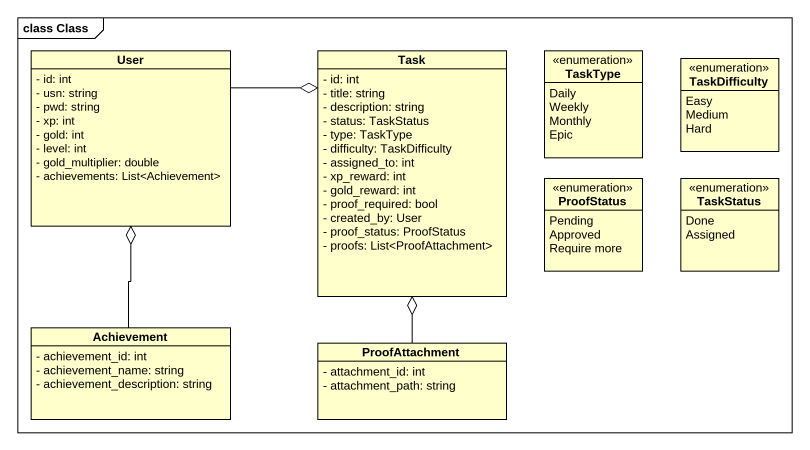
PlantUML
@startuml
mainframe class Class
hide circle
hide empty members
skinparam classAttributeIconSize 0
class User {
  - id: int
  - usn: string
  - pwd: string
  - xp: int
  - gold: int
  - level: int
  - gold_multiplier: double
  - achievements: List<Achievement>
}
class Task {
  - id: int
  - title: string
  - description: string
  - status: TaskStatus
  - type: TaskType
  - difficulty: TaskDifficulty
  - assigned_to: int
  - xp_reward: int
  - gold_reward: int
  - proof_required: bool
  - created_by: User
  - proof_status: ProofStatus
  - proofs: List<ProofAttachment>
}
enum TaskType {
  Daily
  Weekly
  Monthly
  Epic
}
enum TaskDifficulty {
  Easy
  Medium
  Hard
}
enum ProofStatus {
  Pending
  Approved
  Require more
}
enum TaskStatus {
  Done
  Assigned
}
class Achievement {
  - achievement_id: int
  - achievement_name: string
  - achievement_description: string
}
class ProofAttachment {
  - attachment_id: int
  - attachment_path: string
}
User -right-o Task
Achievement -up-o User
ProofAttachment -up-o Task
@enduml
